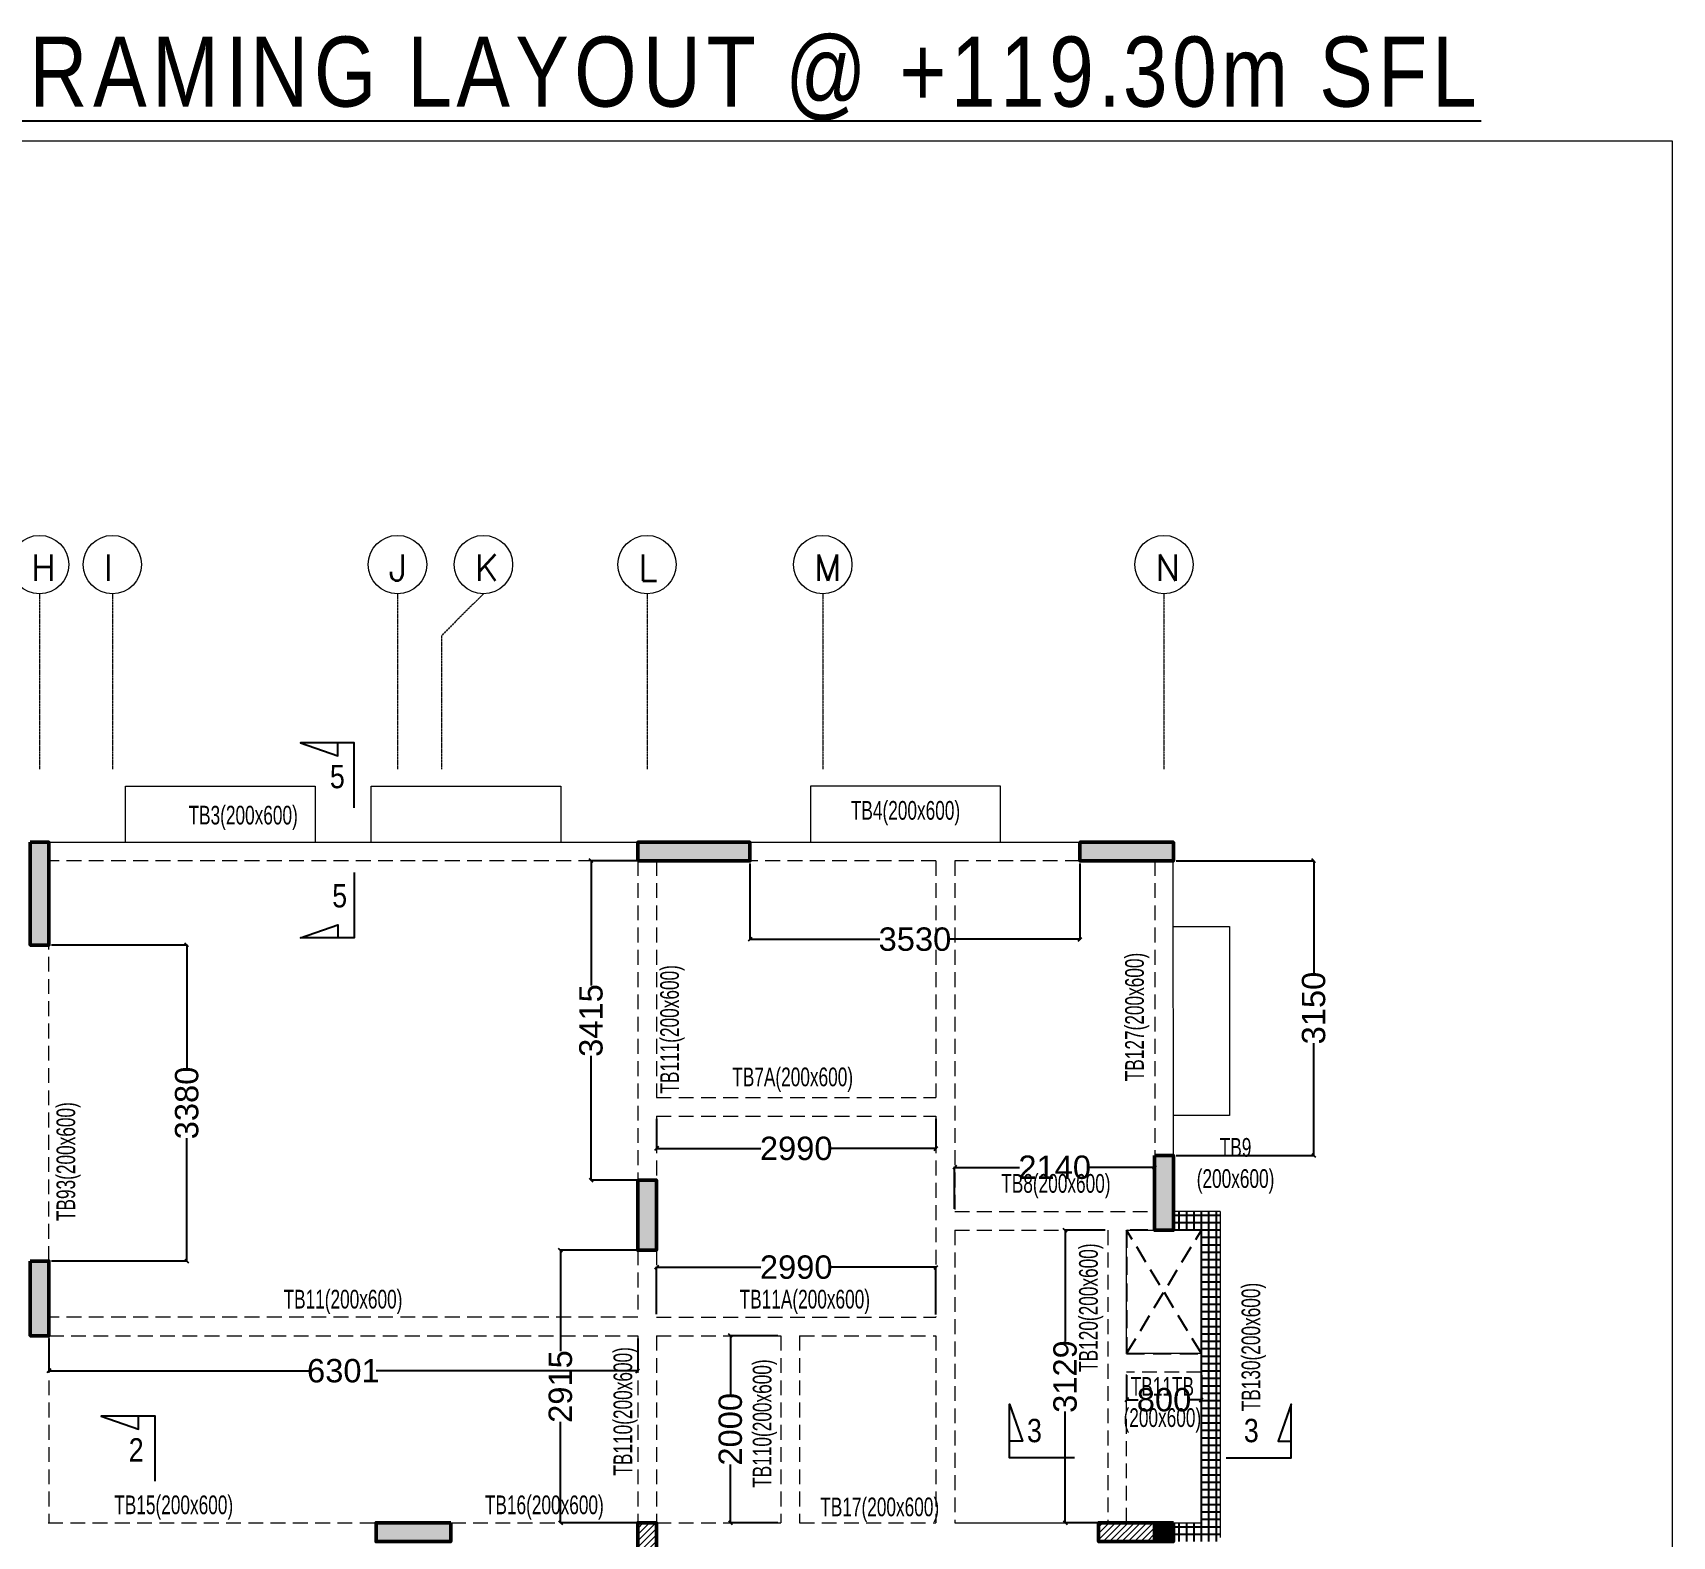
# Model space of a CAD drawing. Header units: millimetres. Extents: x 985 to 38342, y 12 to 70744.
# Drawn here: x 20802 to 38342, y 54663 to 70744 of the extents above; entities that cross this region are included whole.
import ezdxf
from ezdxf.enums import TextEntityAlignment as Align

# ---------------------------------------------------------------- set-up
doc = ezdxf.new("R2010")
doc.units = ezdxf.units.MM
for name, pattern in [('ACAD_ISO04W100', [30, 24, -3, 0, -3]), ('CONTINU', [0]), ('DASHED', [0.75, 0.5, -0.25]), ('HIDDEN', [9.525, 6.35, -3.175])]:
    doc.linetypes.add(name, pattern=pattern)
for name, color, linetype, lineweight in [('A-ANNO-DIMS', 8, 'Continuous', 15), ('A-ANNO-GRID-LINE', 8, 'ACAD_ISO04W100', 20), ('A-ANNO-GRID-TEXT', 13, 'Continuous', 15), ('A-CLMN', 5, 'Continuous', 50), ('A-CONC-PATT', 253, 'Continuous', 0), ('S - BEAM', 7, 'Continuous', 13), ('S - BEAM TXT', 30, 'Continuous', 13), ('STR-Stair', 1, 'Continuous', 13)]:
    doc.layers.add(name, color=color, linetype=linetype, lineweight=lineweight)
for name, color, linetype in [('A-HATCH', 8, 'Continuous'), ('BAND DETAILS', 2, 'Continuous'), ('S-DIM', 8, 'Continuous'), ('SECTION', 4, 'CONTINU'), ('SL-FW-HIDDEN', 1, 'Continuous'), ('sub title', 22, 'Continuous')]:
    doc.layers.add(name, color=color, linetype=linetype)
doc.styles.add('ROMANS', font='romans.shx')
doc.styles.add('S - GRID TXT', font='ARIALNB.TTF')
doc.styles.add('SD', font='ARIALNB.TTF')
doc.styles.add('SED', font='ARIALN.TTF', dxfattribs={"height": 50})
doc.styles.add('SOBHA', font='arial.ttf')
doc.styles.add('TITLE', font='tahoma.ttf')
doc.dimstyles.new('S--20', dxfattribs={"dimscale": 20, "dimtxt": 12.5, "dimasz": 2, "dimexe": 0.25, "dimexo": 1.5, "dimgap": 0.1, "dimtad": 0, "dimdec": 0, "dimrnd": 0.0005, "dimzin": 0, "dimdsep": 46, "dimtxsty": 'SOBHA', "dimblk": 'OBLIQUE', "dimcen": 0.09, "dimclrd": 8, "dimclre": 8, "dimclrt": 4, "dimadec": 0, "dimazin": 0, "dimtfac": 1, "dimtdec": 0, "dimtofl": 0, "dimtmove": 0, "dimatfit": 3, "dimfxl": 0.18, "dimtolj": 1, "dimtzin": 0, "dimlwd": -1, "dimlwe": -1, "dimarcsym": 0})
pattern_1 = [(45, (-338780.416, 2202602.753), (-33.6759605, 33.6759605), [])]

# ---------------------------------------------------------------- blocks, each defined once
blk = doc.blocks.new('*U55')
at = {"layer": 'SL-FW-HIDDEN', "linetype": 'HIDDEN', "ltscale": 30}
for p, q in [((800, 1320), (0, 0)), ((0, 1320), (800, 0))]:
    blk.add_line(p, q, dxfattribs=at)
blk.add_lwpolyline([(0, 1320), (800, 1320), (800, 0), (0, 0)], close=True, dxfattribs=at)
at = {"layer": 'SL-FW-HIDDEN', "linetype": 'DASHED', "ltscale": 250, "style": 'TITLE'}
blk.add_attdef('DECRIPTION', text='', height=125, dxfattribs=at).set_placement((960, 116), align=Align.MIDDLE_CENTER)
blk = doc.blocks.new('A$C1f563a89')
at = {"layer": 'S - BEAM', "linetype": 'ByBlock', "ltscale": 25}
for p, q in [((9652, 200, 1), (15961, 200, 1)), ((17161, 200, 1), (20691, 200, 1)), ((21691, -3151, 1), (21690, 0, 1)), ((22191, -3751, 1), (21691, -3751, 1)), ((22191, -3751, 1), (22191, -7080, 2)), ((21190, -5269, 0), (21190, -3951, 0)), ((21190, -3951, -1), (21491, -3951, 1)), ((21991, -3951, 1), (21691, -3951, 1)), ((21991, -5269, 1), (21991, -3951, 1)), ((22191, -3951, 1), (22191, -3951, 1)), ((19351, -7080, 1), (20891, -7080, 1)), ((21691, -7080, 1), (21991, -7080, 1))]:
    blk.add_line(p, q, dxfattribs=at)
at = {"layer": 'S - BEAM', "linetype": 'HIDDEN', "ltscale": 25}
for p, q in [((15961, 0, 1), (9652, 0, 1)), ((15961, 0, 1), (15961, -3415, 1)), ((16161, 0, 1), (16161, -2530, 1)), ((19151, 0, 1), (17161, 0, 1)), ((20691, 0, 1), (19351, 0, 1)), ((21491, 0, 1), (21491, -3151, 1)), ((19151, 0, 1), (19151, -2530, 1)), ((19351, 0, 1), (19351, -3751, 1)), ((9660, -4280, 0), (9660, -900, 0)), ((16161, -2530, 1), (19151, -2530, 1)), ((16161, -2730, 1), (16161, -3415, 1)), ((16161, -2730, 1), (19151, -2730, 1)), ((19151, -2730, 1), (19151, -4880, 1)), ((19351, -3751, 1), (21491, -3751, 1)), ((19351, -3951, 1), (20990, -3951, -1)), ((19351, -3951, 1), (19351, -7080, 1)), ((20990, -3951, 0), (20990, -7080, 0)), ((15960, -4165, 1), (15960, -4880, 1)), ((16160, -4165, 1), (16161, -4880, 1)), ((15961, -4880, 0), (9660, -4880, 0)), ((9660, -5080, 0), (9660, -7080, 0)), ((9660, -5080, 0), (15961, -5080, 0)), ((15960, -5080, 1), (15961, -7080, 1)), ((16161, -5080, 1), (16161, -7080, 1)), ((17491, -5080, 1), (17491, -7080, 1)), ((17691, -5080, 1), (17691, -7080, 1)), ((19151, -5080, 1), (19151, -7080, 1)), ((21190, -7080, 0), (21190, -5469, 0)), ((21991, -7080, 2), (21991, -5469, 1)), ((9652, -7080, 1), (13161, -7080, 1)), ((13961, -7080, 1), (15961, -7080, 1)), ((16161, -7080, 1), (17491, -7080, 1)), ((17691, -7080, 1), (19151, -7080, 1)), ((22191, -7080, 2), (22191, -7280, 2))]:
    blk.add_line(p, q, dxfattribs=at)
at = {"layer": 'S - BEAM', "color": 7, "linetype": 'ByBlock'}
for points, elevation in [([(10480, 199), (10480, 799), (12510, 799), (12510, 199)], 1), ([(13110, 200), (13110, 800), (15139, 800), (15139, 200)], 1), ([(19840, 199), (19840, 799), (17810, 799), (17810, 199)], 1), ([(21691, -701), (22291, -701), (22291, -2723), (21691, -2723)], 1), ([(21991, -5269), (21190, -5269)], 0)]:
    blk.add_lwpolyline(points, dxfattribs=dict(at, elevation=elevation))
at = {"layer": 'S - BEAM', "linetype": 'HIDDEN', "ltscale": 25}
for points, elevation in [([(16161, -4880), (19151, -4880)], 1), ([(16161, -5080), (17491, -5080)], 1), ([(17691, -5080), (19151, -5080)], 1), ([(21991, -5469), (21190, -5469)], 0)]:
    blk.add_lwpolyline(points, dxfattribs=dict(at, elevation=elevation))
at = {"layer": 'SECTION', "color": 5, "ltscale": 1000, "elevation": 1}
for points in [[(12928, 566), (12928, 1263), (12353, 1263), (12751, 1124), (12751, 1263)], [(12928, -123), (12928, -824), (12353, -824), (12751, -685), (12751, -824)], [(10796, -6636), (10796, -5939), (10221, -5939), (10619, -6078), (10619, -5939)], [(20634, -6384), (19937, -6384), (19937, -5810), (20076, -6207), (19937, -6207)], [(22254, -6384), (22951, -6384), (22951, -5810), (22812, -6207), (22951, -6207)]]:
    blk.add_lwpolyline(points, dxfattribs=at)
at = {"layer": 'SL-FW-HIDDEN', "color": 3, "linetype": 'DASHED', "lineweight": 5, "ltscale": 30, "xscale": -1, "rotation": 180}
blk.add_blockref('*U55', (21190, -3950, 1), dxfattribs=at)
at = {"layer": 'S - BEAM TXT', "char_height": 200, "attachment_point": 8, "style": 'S - GRID TXT'}
for s, insert in [('{\\fSwis721 LtCn BT|b0|i0|c0|p34;\\W0.9;TB3(200x600)}', (11739, 329, 1)), ('{\\fSwis721 LtCn BT|b0|i0|c0|p34;\\W0.9;TB4(200x600)}', (18825, 380, 1)), ('{\\fSwis721 LtCn BT|b0|i0|c0|p34;\\W0.9;TB9\\P(200x600)}', (22356, -3558, 1)), ('{\\fSwis721 LtCn BT|b0|i0|c0|p34;\\W0.9;TB11(200x600)}', (12807, -4848, 1)), ('{\\fSwis721 LtCn BT|b0|i0|c0|p34;\\W0.9;TB15(200x600)}', (10996, -7048, 2)), ('{\\fSwis721 LtCn BT|b0|i0|c0|p34;\\W0.9;TB16(200x600)}', (14961, -7048, 2)), ('{\\fSwis721 LtCn BT|b0|i0|c0|p34;\\W0.9;TB17(200x600)}', (18549, -7070, 1))]:
    blk.add_mtext(s, dxfattribs=dict(at, insert=insert))
at = {"layer": 'S - BEAM TXT', "char_height": 200, "attachment_point": 8, "rotation": 90, "style": 'S - GRID TXT'}
for s, insert in [('{\\fSwis721 LtCn BT|b0|i0|c0|p34;\\W0.9;TB127(200x600)}', (21435, -1670, 1)), ('{\\fSwis721 LtCn BT|b0|i0|c0|p34;\\W0.9;TB111(200x600)}', (16461, -1802, 1)), ('{\\fSwis721 LtCn BT|b0|i0|c0|p34;\\W0.9;TB93(200x600)}', (10002, -3217, 1)), ('{\\fSwis721 LtCn BT|b0|i0|c0|p34;\\W0.9;TB130(200x600)}', (22680, -5200, 1)), ('{\\fSwis721 LtCn BT|b0|i0|c0|p34;\\W0.9;TB110(200x600)}', (15961, -5888, 2))]:
    blk.add_mtext(s, dxfattribs=dict(at, insert=insert))
at = {"layer": 'S - BEAM TXT', "color": 1, "char_height": 200, "width": 1715.49, "attachment_point": 8, "style": 'S - GRID TXT'}
for s, insert in [('{\\fSwis721 LtCn BT|b0|i0|c0|p34;\\W0.9;TB7A(200x600)}', (17618, -2471, 1)), ('{\\fSwis721 LtCn BT|b0|i0|c0|p34;\\W0.9;TB11A(200x600)}', (17748, -4848, 1))]:
    blk.add_mtext(s, dxfattribs=dict(at, insert=insert))
at = {"layer": 'S - BEAM TXT', "color": 1, "char_height": 200, "attachment_point": 8, "style": 'S - GRID TXT'}
for s, insert in [('{\\fSwis721 LtCn BT|b0|i0|c0|p34;\\W0.9;TB8(200x600)}', (20434, -3610, 3)), ('{\\fSwis721 LtCn BT|b0|i0|c0|p34;\\W0.9;TB11TB\\P(200x600)}', (21573, -6115, 0))]:
    blk.add_mtext(s, dxfattribs=dict(at, insert=insert))
at = {"layer": 'S - BEAM TXT', "color": 1, "char_height": 200, "attachment_point": 8, "rotation": 90, "style": 'S - GRID TXT'}
for s, insert in [('{\\fSwis721 LtCn BT|b0|i0|c0|p34;\\W0.9;TB120(200x600)}', (20942, -4779, -1)), ('{\\fSwis721 LtCn BT|b0|i0|c0|p34;\\W0.9;TB110(200x600)}', (17451, -6019, 3))]:
    blk.add_mtext(s, dxfattribs=dict(at, insert=insert))
at = {"layer": 'SECTION', "linetype": 'Continuous', "style": 'SED'}
for s, p in [('5', (12667, 777, 1)), ('5', (12692, -498, 1)), ('3', (20125, -6218, 1)), ('3', (22445, -6218, 1)), ('2', (10515, -6425, 1))]:
    blk.add_text(s, height=250, rotation=0.0105, dxfattribs=at).set_placement(p)
blk = doc.blocks.new('STRG')
at = {"layer": 'A-ANNO-DIMS', "linetype": 'ACAD_ISO04W100'}
for p, q in [((32140.4, -1592823.7, -0.1), (32140.4, -1594699.7, -0.1)), ((32920.4, -1592823.7, -0.1), (32920.4, -1594699.7, -0.1)), ((35970.4, -1592823.7, -0.1), (35970.4, -1594699.7, -0.1)), ((36890, -1592823.7, -0.1), (36440, -1593273.7, -0.1)), ((38640.1, -1592823.7, -0.1), (38640.1, -1594699.7, -0.1)), ((40520.4, -1592823.7, -0.1), (40520.4, -1594699.7, -0.1)), ((44170.4, -1592823.7, -0.1), (44170.4, -1594699.7, -0.1)), ((36440, -1593273.7, -0.1), (36440, -1594699.7, -0.1))]:
    blk.add_line(p, q, dxfattribs=at)
at = {"layer": 'A-ANNO-GRID-TEXT'}
for centre in [(32140.4, -1592511.5, -0.1), (32920.4, -1592511.5, -0.1), (35970.4, -1592511.5, -0.1), (36890, -1592511.5, -0.1), (38640.1, -1592511.5, -0.1), (40520.4, -1592511.5, -0.1), (44170.4, -1592511.5, -0.1)]:
    blk.add_circle(centre, 312.3, dxfattribs=at)
at = {"layer": 'A-ANNO-GRID-TEXT', "style": 'ROMANS'}
for s, p in [('H', (32048, -1592684.4, 0.2)), ('I', (32828, -1592684.4, 0.2)), ('J', (35878, -1592684.4, 0.2)), ('K', (36797.6, -1592684.4, 0.2)), ('L', (38547.8, -1592684.4, 0.2)), ('M', (40428, -1592684.4, 0.2)), ('N', (44078, -1592684.4, 0.2))]:
    blk.add_text(s, height=282.2, dxfattribs=at).set_placement(p)
blk = doc.blocks.new('TERRACE CL')
at = {"layer": 'A-CONC-PATT'}
h = blk.add_hatch(color=256, dxfattribs=at)
h.dxf.hatch_style = 1
h.paths.add_polyline_path([(11870, 38860), (11670, 38860), (11670, 37760), (11870, 37760)])
h = blk.add_hatch(color=256, dxfattribs=at)
h.dxf.hatch_style = 1
h.paths.add_polyline_path([(18170, 38860), (18170, 38660), (19370, 38660), (19370, 38860)])
at = {"layer": 'A-CONC-PATT', "linetype": 'ByBlock'}
h = blk.add_hatch(color=256, dxfattribs=at)
h.dxf.hatch_style = 1
h.paths.add_polyline_path([(22900, 38860), (23900, 38860), (23900, 38660), (23900, 38660), (23700, 38660), (23700, 38660), (22900, 38660)])
at = {"layer": 'A-CONC-PATT'}
h = blk.add_hatch(color=256, dxfattribs=at)
h.dxf.hatch_style = 1
h.paths.add_polyline_path([(23900, 35510), (23700, 35510), (23700, 34710), (23900, 34710)])
h = blk.add_hatch(color=256, dxfattribs=at)
h.dxf.hatch_style = 1
h.paths.add_polyline_path([(18370, 35245), (18170, 35245), (18170, 34495), (18370, 34495)])
h = blk.add_hatch(color=256, dxfattribs=at)
h.dxf.hatch_style = 1
h.paths.add_polyline_path([(11870, 34380), (11670, 34380), (11670, 33580), (11870, 33580)])
h = blk.add_hatch(color=256, dxfattribs=at)
h.dxf.hatch_style = 1
h.paths.add_polyline_path([(16170, 31380), (16170, 31580), (15370, 31580), (15370, 31380)])
h = blk.add_hatch(dxfattribs=at)
h.set_pattern_fill('ANSI31', color=256, scale=15)
h.set_pattern_definition(pattern_1)
h.paths.add_polyline_path([(18170, 30580), (18370, 30580), (18370, 31580), (18170, 31580)])
h = blk.add_hatch(dxfattribs=at)
h.set_pattern_fill('ANSI31', color=256, scale=15)
h.set_pattern_definition(pattern_1)
h.paths.add_polyline_path([(23100, 31580), (23100, 31380), (23700, 31380), (23700, 31580)])
h = blk.add_hatch(color=256, dxfattribs=at)
h.dxf.hatch_style = 1
h.paths.add_polyline_path([(23900, 31580), (23700, 31580), (23700, 31380), (23900, 31380)])
at = {"layer": 'A-CLMN'}
for points, elevation in [([(11670, 38860), (11870, 38860), (11870, 37760), (11670, 37760)], 0), ([(18170, 38660), (18170, 38860), (19370, 38860), (19370, 38660)], 1), ([(23700, 38660), (23700, 38660), (23900, 38660), (23900, 38660), (23900, 38860), (22900, 38860), (22900, 38660)], 1), ([(23700, 35510), (23900, 35510), (23900, 34710), (23700, 34710)], 1), ([(18170, 35245), (18370, 35245), (18370, 34495), (18170, 34495)], 0), ([(11670, 34380), (11870, 34380), (11870, 33580), (11670, 33580)], 0), ([(16170, 31580), (16170, 31380), (15370, 31380), (15370, 31580)], 1), ([(18370, 30580), (18170, 30580), (18170, 31580), (18370, 31580)], 1), ([(23700, 31580), (23700, 31380), (23100, 31380), (23100, 31580)], 1), ([(23900, 31580), (23700, 31580), (23700, 31380), (23900, 31380)], 0)]:
    blk.add_lwpolyline(points, close=True, dxfattribs=dict(at, elevation=elevation))
blk = doc.blocks.new('_Oblique')
at = {"color": 0, "linetype": 'ByBlock', "lineweight": -2}
blk.add_line((-0.5, -0.5), (0.5, 0.5), dxfattribs=at)
blk = doc.blocks.new('*D267')
at = {"layer": 'Defpoints', "color": 0, "linetype": 'ByBlock', "transparency": 16777216}
for p in [(27475, 59157, 0), (30465, 59157, 0), (30465, 58810)]:
    blk.add_point(p, dxfattribs=at)
at = {"layer": 'S-DIM', "color": 8, "transparency": 16777216}
for p, q in [((27475, 59127), (27475, 58805)), ((30465, 59127), (30465, 58805)), ((27475, 58810), (28593, 58810)), ((30465, 58810), (29347, 58810))]:
    blk.add_line(p, q, dxfattribs=at)
at = {"layer": 'S-DIM', "color": 8, "linetype": 'ByBlock', "transparency": 16777216, "xscale": 40, "yscale": 40, "zscale": 40, "rotation": 180}
blk.add_blockref('_Oblique', (27475, 58810), dxfattribs=at)
at = {"layer": 'S-DIM', "color": 8, "linetype": 'ByBlock', "transparency": 16777216, "xscale": 40, "yscale": 40, "zscale": 40}
blk.add_blockref('_Oblique', (30465, 58810), dxfattribs=at)
at = {"layer": 'S-DIM', "color": 4, "linetype": 'ByBlock', "transparency": 16777216, "insert": (28970, 58810), "char_height": 250, "attachment_point": 5, "style": 'SOBHA'}
blk.add_mtext('\\A1;2990', dxfattribs=at)
blk = doc.blocks.new('*D268')
at = {"layer": 'Defpoints', "color": 0, "linetype": 'ByBlock', "transparency": 16777216}
for p in [(32805, 58608), (30665, 58136), (32805, 58136)]:
    blk.add_point(p, dxfattribs=at)
at = {"layer": 'S-DIM', "color": 8, "transparency": 16777216}
for p, q in [((30665, 58166), (30665, 58613)), ((30665, 58608), (31358, 58608)), ((32805, 58608), (32112, 58608)), ((32805, 58166), (32805, 58613))]:
    blk.add_line(p, q, dxfattribs=at)
at = {"layer": 'S-DIM', "color": 8, "linetype": 'ByBlock', "transparency": 16777216, "xscale": 40, "yscale": 40, "zscale": 40, "rotation": 180}
blk.add_blockref('_Oblique', (30665, 58608), dxfattribs=at)
at = {"layer": 'S-DIM', "color": 8, "linetype": 'ByBlock', "transparency": 16777216, "xscale": 40, "yscale": 40, "zscale": 40}
blk.add_blockref('_Oblique', (32805, 58608), dxfattribs=at)
at = {"layer": 'S-DIM', "color": 4, "linetype": 'ByBlock', "transparency": 16777216, "insert": (31735, 58608), "char_height": 250, "attachment_point": 5, "style": 'SOBHA'}
blk.add_mtext('\\A1;2140', dxfattribs=at)
blk = doc.blocks.new('*D270')
at = {"layer": 'Defpoints', "color": 0, "linetype": 'ByBlock', "transparency": 16777216}
for p in [(20974, 56807, -1), (27275, 56807, -1), (27275, 56432)]:
    blk.add_point(p, dxfattribs=at)
at = {"layer": 'S-DIM', "color": 8, "transparency": 16777216}
for p, q in [((20974, 56777), (20974, 56427)), ((27275, 56777), (27275, 56427)), ((20974, 56432), (23773, 56432)), ((27275, 56432), (24476, 56432))]:
    blk.add_line(p, q, dxfattribs=at)
at = {"layer": 'S-DIM', "color": 8, "linetype": 'ByBlock', "transparency": 16777216, "xscale": 40, "yscale": 40, "zscale": 40, "rotation": 180}
blk.add_blockref('_Oblique', (20974, 56432), dxfattribs=at)
at = {"layer": 'S-DIM', "color": 8, "linetype": 'ByBlock', "transparency": 16777216, "xscale": 40, "yscale": 40, "zscale": 40}
blk.add_blockref('_Oblique', (27275, 56432), dxfattribs=at)
at = {"layer": 'S-DIM', "color": 4, "linetype": 'ByBlock', "transparency": 16777216, "insert": (24125, 56432), "char_height": 250, "attachment_point": 5, "style": 'SOBHA'}
blk.add_mtext('\\A1;6301', dxfattribs=at)
blk = doc.blocks.new('*D271')
at = {"layer": 'Defpoints', "color": 0, "linetype": 'ByBlock', "transparency": 16777216}
for p in [(30465, 57540), (27475, 57007), (30465, 57006)]:
    blk.add_point(p, dxfattribs=at)
at = {"layer": 'S-DIM', "color": 8, "transparency": 16777216}
for p, q in [((27475, 57037), (27475, 57545)), ((27475, 57540), (28593, 57540)), ((30465, 57540), (29347, 57540)), ((30465, 57036), (30465, 57545))]:
    blk.add_line(p, q, dxfattribs=at)
at = {"layer": 'S-DIM', "color": 8, "linetype": 'ByBlock', "transparency": 16777216, "xscale": 40, "yscale": 40, "zscale": 40}
for p, rotation in [((27475, 57540), 179.997860963584), ((30465, 57540), 359.9978609635841)]:
    blk.add_blockref('_Oblique', p, dxfattribs=dict(at, rotation=rotation))
at = {"layer": 'S-DIM', "color": 4, "linetype": 'ByBlock', "transparency": 16777216, "insert": (28970, 57540), "char_height": 250, "attachment_point": 5, "rotation": 359.9979, "style": 'SOBHA'}
blk.add_mtext('\\A1;2990', dxfattribs=at)
blk = doc.blocks.new('*D272')
at = {"layer": 'Defpoints', "color": 0, "linetype": 'ByBlock', "transparency": 16777216}
for p in [(32505, 56417, 0), (33305, 56417, 0), (32505, 56122)]:
    blk.add_point(p, dxfattribs=at)
at = {"layer": 'S-DIM', "color": 8, "transparency": 16777216}
for p, q in [((32505, 56387), (32505, 56117)), ((33305, 56387), (33305, 56117)), ((32505, 56122), (32627, 56122)), ((33305, 56122), (33183, 56122))]:
    blk.add_line(p, q, dxfattribs=at)
at = {"layer": 'S-DIM', "color": 8, "linetype": 'ByBlock', "transparency": 16777216, "xscale": 40, "yscale": 40, "zscale": 40, "rotation": 180}
blk.add_blockref('_Oblique', (32505, 56122), dxfattribs=at)
at = {"layer": 'S-DIM', "color": 8, "linetype": 'ByBlock', "transparency": 16777216, "xscale": 40, "yscale": 40, "zscale": 40}
blk.add_blockref('_Oblique', (33305, 56122), dxfattribs=at)
at = {"layer": 'S-DIM', "color": 4, "linetype": 'ByBlock', "transparency": 16777216, "insert": (32905, 56122), "char_height": 250, "attachment_point": 5, "style": 'SOBHA'}
blk.add_mtext('\\A1;800', dxfattribs=at)
blk = doc.blocks.new('*D287')
at = {"layer": 'Defpoints', "color": 0, "linetype": 'ByBlock', "transparency": 16777216}
for p in [(28805, 56807, 0), (28266, 54807), (28805, 54807, 0)]:
    blk.add_point(p, dxfattribs=at)
at = {"layer": 'S-DIM', "color": 8, "transparency": 16777216}
for p, q in [((28775, 56807), (28261, 56807)), ((28266, 56807), (28266, 56184)), ((28266, 54807), (28266, 55430)), ((28775, 54807), (28261, 54807))]:
    blk.add_line(p, q, dxfattribs=at)
at = {"layer": 'S-DIM', "color": 8, "linetype": 'ByBlock', "transparency": 16777216, "xscale": 40, "yscale": 40, "zscale": 40}
for p, rotation in [((28266, 56807), 89.99786096358345), ((28266, 54807), 269.9978609635835)]:
    blk.add_blockref('_Oblique', p, dxfattribs=dict(at, rotation=rotation))
at = {"layer": 'S-DIM', "color": 4, "linetype": 'ByBlock', "transparency": 16777216, "insert": (28266, 55807), "char_height": 250, "attachment_point": 5, "rotation": 89.9979, "style": 'SOBHA'}
blk.add_mtext('\\A1;2000', dxfattribs=at)
blk = doc.blocks.new('*D292')
at = {"layer": 'Defpoints', "color": 0, "linetype": 'ByBlock', "transparency": 16777216}
for p in [(28475, 61887), (32005, 61887), (32005, 61048)]:
    blk.add_point(p, dxfattribs=at)
at = {"layer": 'S-DIM', "color": 8, "transparency": 16777216}
for p, q in [((28475, 61857), (28475, 61043)), ((32005, 61857), (32005, 61043)), ((28475, 61048), (29865, 61048)), ((32005, 61048), (30615, 61048))]:
    blk.add_line(p, q, dxfattribs=at)
at = {"layer": 'S-DIM', "color": 8, "linetype": 'ByBlock', "transparency": 16777216, "xscale": 40, "yscale": 40, "zscale": 40, "rotation": 180}
blk.add_blockref('_Oblique', (28475, 61048), dxfattribs=at)
at = {"layer": 'S-DIM', "color": 8, "linetype": 'ByBlock', "transparency": 16777216, "xscale": 40, "yscale": 40, "zscale": 40}
blk.add_blockref('_Oblique', (32005, 61048), dxfattribs=at)
at = {"layer": 'S-DIM', "color": 4, "linetype": 'ByBlock', "transparency": 16777216, "insert": (30240, 61048), "char_height": 250, "attachment_point": 5, "style": 'SOBHA'}
blk.add_mtext('\\A1;3530', dxfattribs=at)
blk = doc.blocks.new('*D242')
at = {"layer": 'Defpoints', "color": 0, "linetype": 'ByBlock', "transparency": 16777216}
for p in [(20974, 60987, 0), (22450, 60987), (20974, 57607, 0)]:
    blk.add_point(p, dxfattribs=at)
at = {"layer": 'S-DIM', "color": 8, "transparency": 16777216}
for p, q in [((21004, 60987), (22455, 60987)), ((22450, 60987), (22450, 59671)), ((22450, 57607), (22450, 58922)), ((21004, 57607), (22455, 57607))]:
    blk.add_line(p, q, dxfattribs=at)
at = {"layer": 'S-DIM', "color": 8, "linetype": 'ByBlock', "transparency": 16777216, "xscale": 40, "yscale": 40, "zscale": 40}
for p, rotation in [((22450, 60987), 90), ((22450, 57607), 270)]:
    blk.add_blockref('_Oblique', p, dxfattribs=dict(at, rotation=rotation))
at = {"layer": 'S-DIM', "color": 4, "linetype": 'ByBlock', "transparency": 16777216, "insert": (22450, 59297), "char_height": 250, "attachment_point": 5, "rotation": 90, "style": 'SOBHA'}
blk.add_mtext('\\A1;3380', dxfattribs=at)
blk = doc.blocks.new('*D339')
at = {"layer": 'Defpoints', "color": 0, "linetype": 'ByBlock', "transparency": 16777216}
for p in [(26448, 57722), (27475, 57722, 0), (27475, 54807)]:
    blk.add_point(p, dxfattribs=at)
at = {"layer": 'S-DIM', "color": 8, "transparency": 16777216}
for p, q in [((27445, 57722), (26443, 57722)), ((26448, 57722), (26448, 56642)), ((26448, 54807), (26448, 55886)), ((27445, 54807), (26443, 54807))]:
    blk.add_line(p, q, dxfattribs=at)
at = {"layer": 'S-DIM', "color": 8, "linetype": 'ByBlock', "transparency": 16777216, "xscale": 40, "yscale": 40, "zscale": 40}
for p, rotation in [((26448, 57722), 90), ((26448, 54807), 270)]:
    blk.add_blockref('_Oblique', p, dxfattribs=dict(at, rotation=rotation))
at = {"layer": 'S-DIM', "color": 4, "linetype": 'ByBlock', "transparency": 16777216, "insert": (26448, 56264), "char_height": 250, "attachment_point": 5, "rotation": 90, "style": 'SOBHA'}
blk.add_mtext('\\A1;2915', dxfattribs=at)
blk = doc.blocks.new('*D340')
at = {"layer": 'Defpoints', "color": 0, "linetype": 'ByBlock', "transparency": 16777216}
for p in [(26775, 61887), (27475, 61887), (27475, 58472)]:
    blk.add_point(p, dxfattribs=at)
at = {"layer": 'S-DIM', "color": 8, "transparency": 16777216}
for p, q in [((27445, 61887), (26770, 61887)), ((26775, 61887), (26775, 60555)), ((26775, 58472), (26775, 59803)), ((27445, 58472), (26770, 58472))]:
    blk.add_line(p, q, dxfattribs=at)
at = {"layer": 'S-DIM', "color": 8, "linetype": 'ByBlock', "transparency": 16777216, "xscale": 40, "yscale": 40, "zscale": 40}
for p, rotation in [((26775, 61887), 90), ((26775, 58472), 270)]:
    blk.add_blockref('_Oblique', p, dxfattribs=dict(at, rotation=rotation))
at = {"layer": 'S-DIM', "color": 4, "linetype": 'ByBlock', "transparency": 16777216, "insert": (26775, 60179), "char_height": 250, "attachment_point": 5, "rotation": 90, "style": 'SOBHA'}
blk.add_mtext('\\A1;3415', dxfattribs=at)
blk = doc.blocks.new('*D246')
at = {"layer": 'Defpoints', "color": 0, "linetype": 'ByBlock', "transparency": 16777216}
for p in [(32305, 57936, 0), (31847, 54807), (32304, 54807, 0)]:
    blk.add_point(p, dxfattribs=at)
at = {"layer": 'S-DIM', "color": 8, "transparency": 16777216}
for p, q in [((32275, 57936), (31842, 57936)), ((31847, 57936), (31847, 56747)), ((31847, 54807), (31847, 55996)), ((32274, 54807), (31842, 54807))]:
    blk.add_line(p, q, dxfattribs=at)
at = {"layer": 'S-DIM', "color": 8, "linetype": 'ByBlock', "transparency": 16777216, "xscale": 40, "yscale": 40, "zscale": 40}
for p, rotation in [((31847, 57936), 90), ((31847, 54807), 270)]:
    blk.add_blockref('_Oblique', p, dxfattribs=dict(at, rotation=rotation))
at = {"layer": 'S-DIM', "color": 4, "linetype": 'ByBlock', "transparency": 16777216, "insert": (31847, 56371), "char_height": 250, "attachment_point": 5, "rotation": 90, "style": 'SOBHA'}
blk.add_mtext('\\A1;3129', dxfattribs=at)
blk = doc.blocks.new('*D250')
at = {"layer": 'Defpoints', "color": 0, "linetype": 'ByBlock', "transparency": 16777216}
for p in [(33005, 61887, 0), (34506, 61887), (33005, 58737, 0)]:
    blk.add_point(p, dxfattribs=at)
at = {"layer": 'S-DIM', "color": 8, "transparency": 16777216}
for p, q in [((33035, 61887), (34511, 61887)), ((34506, 61887), (34506, 60686)), ((34506, 58737), (34506, 59937)), ((33035, 58737), (34511, 58737))]:
    blk.add_line(p, q, dxfattribs=at)
at = {"layer": 'S-DIM', "color": 8, "linetype": 'ByBlock', "transparency": 16777216, "xscale": 40, "yscale": 40, "zscale": 40}
for p, rotation in [((34506, 61887), 90), ((34506, 58737), 270)]:
    blk.add_blockref('_Oblique', p, dxfattribs=dict(at, rotation=rotation))
at = {"layer": 'S-DIM', "color": 4, "linetype": 'ByBlock', "transparency": 16777216, "insert": (34506, 60312), "char_height": 250, "attachment_point": 5, "rotation": 90, "style": 'SOBHA'}
blk.add_mtext('\\A1;3150', dxfattribs=at)

msp = doc.modelspace()

# ---------------------------------------------------------------- hatches: boundary and pattern name
at = {"layer": 'A-HATCH', "linetype": 'ByBlock'}
h = msp.add_hatch(dxfattribs=at)
h.set_pattern_fill('NET', color=8, scale=25)
h.set_pattern_definition([(0, (-329675.86, 2225829.38), (0, 79.375), []), (90, (-329675.86, 2225829.38), (-79.375, 5e-15), [])])
edge = h.paths.add_edge_path()
edge.add_line((33004.7, 57936), (33304.6, 57937))
edge.add_line((33304.6, 57937), (33304.7, 54806.6))
edge.add_line((33304.7, 54806.6), (33004.9, 54806.6))
edge.add_line((33004.9, 54806.6), (33004.6, 54606.6))
edge.add_line((33004.6, 54606.6), (33505, 54606.6))
edge.add_line((33505, 54606.6), (33504.9, 58136))
edge.add_line((33504.9, 58136), (33004.7, 58136))
edge.add_line((33004.7, 58136), (33005.4, 57936))

# ---------------------------------------------------------------- linework, layer by layer
at = {"layer": 'STR-Stair', "linetype": 'ByBlock', "elevation": 0.2}
msp.add_lwpolyline([(984.9, 69588.6), (38341.6, 69588.6), (38341.6, 12.1), (984.9, 12.1)], close=True, dxfattribs=at)

# ---------------------------------------------------------------- block references
at = {"layer": 'A-ANNO-GRID-LINE'}
msp.add_blockref('STRG', (-11266.3, 1657567, -0.4), dxfattribs=at)
at = {"layer": 'BAND DETAILS', "linetype": 'ByBlock'}
msp.add_blockref('TERRACE CL', (9104.6, 23226.6, -0.2), dxfattribs=at)
at = {"layer": 'S - BEAM', "color": 7, "linetype": 'ByBlock'}
msp.add_blockref('A$C1f563a89', (11314.1, 61886.6, -0.8), dxfattribs=at)

# ---------------------------------------------------------------- texts
at = {"layer": 'sub title', "color": 7, "insert": (22599.9, 70703.8, 0.4), "char_height": 750, "width": 27583.29, "attachment_point": 2, "style": 'SD'}
msp.add_mtext('{\\fArial Narrow|b0|i0|c0|p34;\\T1.1;\\LTERRACE FLOOR ROOF FRAMING LAYOUT @ +119.30m SFL}', dxfattribs=at)

# ---------------------------------------------------------------- dimensions: what is measured, and where the dimension line sits
at = {"layer": 'S-DIM', "linetype": 'ByBlock'}
for base, p1, p2, picture, middle in [((26775, 61886.6), (27474.9, 58471.6), (27474.9, 61886.6), '*D340', (26775, 60179.1)), ((34506.1, 61886.6), (33004.6, 58736.6, 0.4), (33004.6, 61886.6, 0.4), '*D250', (34506.1, 60311.6)), ((22449.8, 60986.6), (20974.1, 57606.7, -0.3), (20974.4, 60986.6, 0.3), '*D242', (22449.8, 59296.6)), ((31846.8, 54806.6), (32304.6, 57936, -0.4), (32304.5, 54806.6, -0.4), '*D246', (31846.8, 56371.3)), ((26447.8, 57721.6), (27474.9, 54806.6), (27474.6, 57721.6, 0.2), '*D339', (26447.8, 56264.1))]:
    dim = msp.add_linear_dim(base=base, p1=p1, p2=p2, angle=90, dimstyle='S--20', dxfattribs=at)
    dim.commit()
    dim.dimension.update_dxf_attribs({"geometry": picture, "text_midpoint": middle})
for base, p1, p2, picture, middle in [((32004.9, 61047.7), (28474.9, 61886.6), (32004.9, 61886.6), '*D292', (30239.9, 61047.7)), ((30465, 58809.6), (27474.6, 59156.9, 0.5), (30465, 59156.9, 0.5), '*D267', (28969.8, 58809.6)), ((32804.9, 58608.4), (30664.9, 58136), (32804.9, 58136), '*D268', (31734.9, 58608.4)), ((27275, 56432.3), (20974.1, 56806.6, -0.8), (27275, 56806.6, -0.8), '*D270', (24124.5, 56432.3)), ((32504.5, 56122.4), (33304.8, 56417.2, -0.5), (32504.5, 56417.2, -0.5), '*D272', (32904.7, 56122.4))]:
    dim = msp.add_linear_dim(base=base, p1=p1, p2=p2, dimstyle='S--20', dxfattribs=at)
    dim.commit()
    dim.dimension.update_dxf_attribs({"geometry": picture, "text_midpoint": middle})
for p1, p2, distance, picture, middle in [((27474.9, 57006.6), (30465, 57006.5), 533.3, '*D271', (28969.9, 57539.9)), ((28805, 56806.6, 0.1), (28804.9, 54806.6, 0.1), -539, '*D287', (28265.9, 55806.6))]:
    dim = msp.add_aligned_dim(p1=p1, p2=p2, distance=distance, dimstyle='S--20', dxfattribs=at)
    dim.commit()
    dim.dimension.update_dxf_attribs({"geometry": picture, "text_midpoint": middle})

doc.saveas('drawing.dxf')
